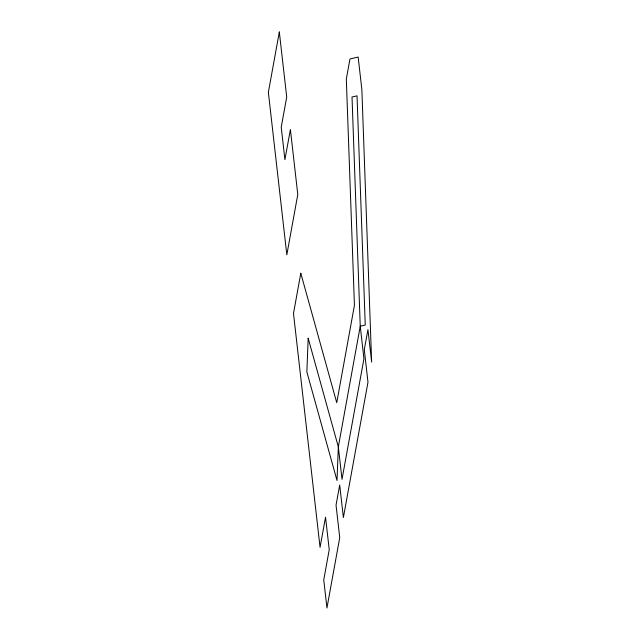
<?xml version="1.0" encoding="UTF-8"?>
<svg xmlns="http://www.w3.org/2000/svg" width="640" height="640" viewBox="0 0 640 640"><rect width="100%" height="100%" fill="white"/><g stroke="black" fill="none" stroke-linecap="round" stroke-linejoin="round"><path stroke-width="0.96" d="M308.176 338.24L306.856 371.904L337.008 480.488L338.328 446.832L360.248 326.208L352.016 97L357.032 95.84L365.256 325.048L360.248 326.208L363.936 358.712L342.016 479.336L338.328 446.832L308.176 338.24M279.32 32L268.36 92.312L286.824 254.832L297.784 194.52L290.4 129.512L284.92 159.672L281.232 127.16L286.712 97.008L279.32 32M300.792 273.232L293.488 313.44L320.056 547.344L325.536 517.192L329.232 549.696L323.752 579.848L326.944 608L339.736 537.64L336.04 505.136L339.696 485.032L343.384 517.536L367.984 382.192L364.288 349.688L367.944 329.584L371.64 362.088L361.856 89.568L358.16 57.064L349.976 58.952L346.32 79.056L354.44 305.312L336.744 402.72L300.792 273.232"/></g></svg>
